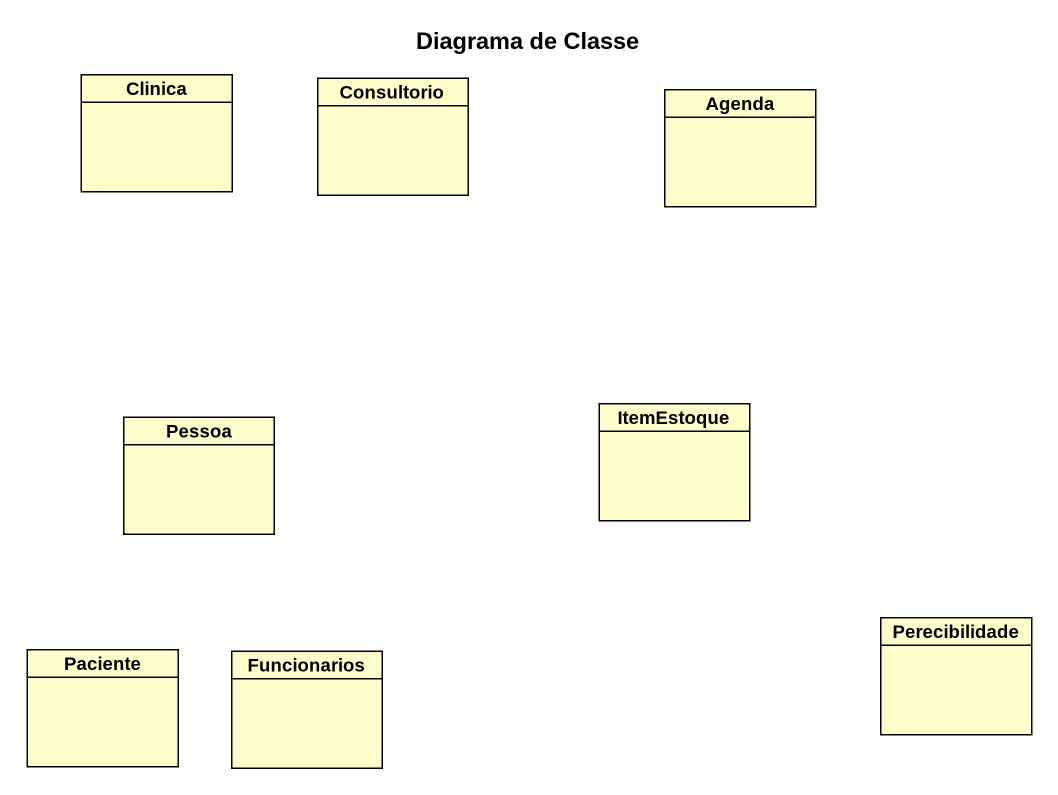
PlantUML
@startuml
title Diagrama de Classe
hide circle
hide empty members
class Clinica
class Consultorio
class Agenda
class Pessoa
class ItemEstoque
class Perecibilidade
class Paciente
class Funcionarios
@enduml
